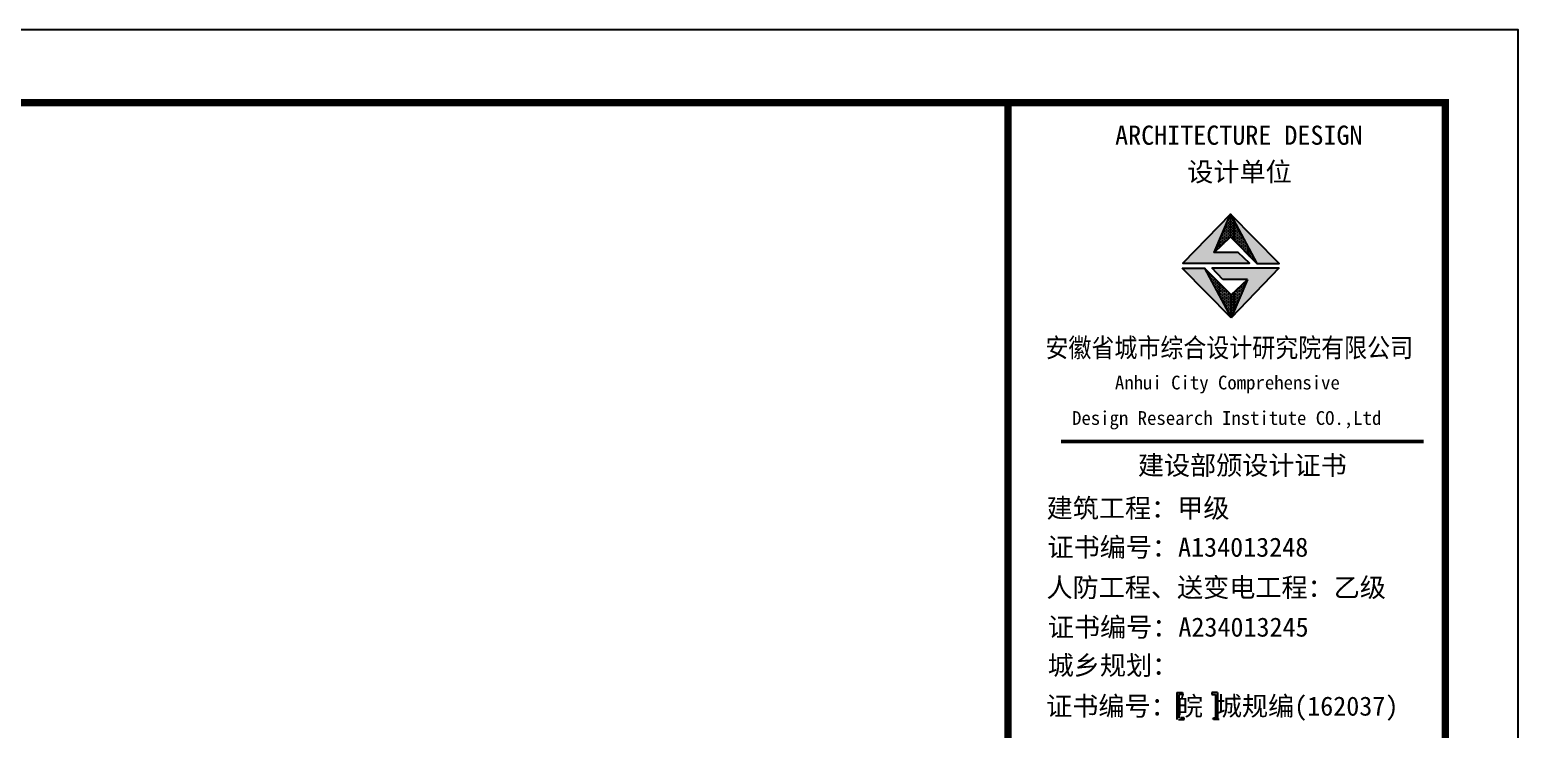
# Model space of a CAD drawing. Extents: x 32461 to 372567, y -698896 to 182569.
# Drawn here: x 155054 to 185723, y -16122 to -1707 of the extents above; entities that cross this region are included whole.
import ezdxf

# ---------------------------------------------------------------- set-up
doc = ezdxf.new("R2010")
doc.units = 0
doc.header["$LTSCALE"] = 1000
doc.header["$MEASUREMENT"] = 0
doc.layers.add('PUB_TITLE', color=4, linetype='CONTINUOUS')
doc.layers.add('图框', color=4, linetype='CONTINUOUS')
doc.styles.add('黑体', font='simhei.ttf', dxfattribs={"width": 0.6, "height": 4.3})

msp = doc.modelspace()

# ---------------------------------------------------------------- hatches: boundary and pattern name
at = {"layer": '图框'}
for color, points in [(1, [(179455.4, -6296.9), (179796.8, -5504.9), (178812.2, -6516.8), (180183.1, -6516.8), (179955.7, -6296.9)]), (1, [(180334.7, -6521), (180798.9, -6521), (179796.8, -5504.9)]), (1, [(179256.2, -6618.7), (178801, -6618.7), (179810.1, -7643.6)]), (1, [(179413.2, -6615.6), (179637, -6850.5), (180144.1, -6850.5), (179810.1, -7643.6), (180799.6, -6615.6)]), (4, [(178727.8, -15402.9), (178804.7, -15402.9), (178804.7, -15364.4), (178769.2, -15364.4), (178686.4, -15364.4), (178686.4, -15923), (178769.2, -15923), (178804.7, -15923), (178804.7, -15884.6), (178727.8, -15884.6)]), (4, [(179485.3, -15884.6), (179408.4, -15884.6), (179408.4, -15923), (179443.9, -15923), (179526.7, -15923), (179526.7, -15364.4), (179443.9, -15364.4), (179408.4, -15364.4), (179408.4, -15402.9), (179485.3, -15402.9)])]:
    msp.add_hatch(color=color, dxfattribs=at).paths.add_polyline_path(points)
h = msp.add_hatch(dxfattribs=at)
h.set_pattern_fill('DOTS', color=256, scale=450, style=0)
h.set_pattern_definition([(0, (-3239247.412, 1286069.862), (14.0625, 28.125), [0, -28.125])])
h.paths.add_polyline_path([(179810.1, -7643.6), (179810.1, -7171.2), (179256.2, -6618.7)])
h.paths.add_polyline_path([(180144.1, -6850.5), (179810.1, -7171.2), (179810.1, -7643.6)])
h.paths.add_polyline_path([(179796.8, -5504.9), (179796.8, -5970.7), (180334.7, -6521)])
h.paths.add_polyline_path([(179796.8, -5970.7), (179796.8, -5504.9), (179455.4, -6296.9)])

# ---------------------------------------------------------------- linework, layer by layer
at = {"layer": 'PUB_TITLE'}
msp.add_lwpolyline([(74273.1, -64706.8), (185723.1, -64706.8), (185723.1, -1706.8), (74273.1, -1706.8)], close=True, dxfattribs=at)
at = {"layer": 'PUB_TITLE', "const_width": 150}
msp.add_lwpolyline([(78023.1, -63206.8), (184223.1, -63206.8), (184223.1, -3206.8), (78023.1, -3206.8)], close=True, dxfattribs=at)
at = {"layer": '图框'}
for p, q in [((179455.4, -6296.9), (179796.8, -5504.9)), ((179796.8, -5504.9), (180334.7, -6521)), ((179810.1, -7643.6), (178801, -6618.7)), ((178801, -6618.7), (179256.2, -6618.7)), ((179810.1, -7643.6), (178801, -6618.7)), ((178801, -6618.7), (179256.2, -6618.7)), ((178801, -6618.7), (179256.2, -6618.7)), ((179810.1, -7171.2), (179256.2, -6618.7)), ((179413.2, -6615.6), (180799.6, -6615.6)), ((179637, -6850.5), (179413.2, -6615.6)), ((180799.6, -6615.6), (179810.1, -7643.6)), ((180144.1, -6850.5), (179637, -6850.5)), ((179810.1, -7171.2), (180144.1, -6850.5)), ((180144.1, -6850.5), (179810.1, -7643.6)), ((179810.1, -7643.6), (179810.1, -7171.2)), ((179810.1, -7643.6), (179810.1, -7171.2)), ((179810.1, -7643.6), (179810.1, -7171.2))]:
    msp.add_line(p, q, dxfattribs=at)
at = {"layer": '图框', "color": 1}
for p, q in [((179810.1, -7643.6), (178801, -6618.7)), ((179256.2, -6618.7), (179810.1, -7643.6))]:
    msp.add_line(p, q, dxfattribs=at)
at = {"layer": '图框', "color": 4}
for p, q in [((178686.4, -15364.4), (178769.2, -15364.4)), ((178686.4, -15364.4), (178686.4, -15923)), ((178804.7, -15402.9), (178727.8, -15402.9)), ((178727.8, -15402.9), (178727.8, -15884.6)), ((178769.2, -15364.4), (178804.7, -15364.4)), ((178804.7, -15364.4), (178804.7, -15402.9)), ((179443.9, -15364.4), (179408.4, -15364.4)), ((179408.4, -15364.4), (179408.4, -15402.9)), ((179408.4, -15402.9), (179485.3, -15402.9)), ((179526.7, -15364.4), (179443.9, -15364.4)), ((179485.3, -15402.9), (179485.3, -15884.6)), ((179526.7, -15364.4), (179526.7, -15923)), ((178720.8, -15923), (178803.7, -15923)), ((178839.2, -15884.6), (178762.3, -15884.6)), ((178803.7, -15923), (178839.2, -15923)), ((178839.2, -15923), (178839.2, -15884.6)), ((179442.8, -15923), (179442.8, -15884.6)), ((179442.8, -15884.6), (179519.8, -15884.6)), ((179478.4, -15923), (179442.8, -15923)), ((179561.2, -15923), (179478.4, -15923))]:
    msp.add_line(p, q, dxfattribs=at)
at = {"layer": '图框', "color": 4, "const_width": 147.9}
msp.add_lwpolyline([(175209.2, -3206.8), (184223.1, -3206.8), (184223.1, -63206.8), (175209.2, -63206.8)], close=True, dxfattribs=at)
at = {"layer": '图框'}
for points in [[(179955.7, -6296.9), (179455.4, -6296.9), (179796.8, -5970.7), (180334.7, -6521), (180798.9, -6521), (179796.8, -5504.9), (178812.2, -6516.8), (180183.1, -6516.8), (179955.7, -6296.9)], [(179796.8, -5504.9), (179796.8, -5970.7)]]:
    msp.add_lwpolyline(points, dxfattribs=at)
at = {"layer": '图框', "color": 4, "const_width": 74.7}
msp.add_lwpolyline([(176302.3, -10190.8), (183772.3, -10190.8)], dxfattribs=at)

# ---------------------------------------------------------------- texts
at = {"layer": '图框', "color": 4, "style": '黑体'}
for s, height, p in [('ARCHITECTURE DESIGN', 394.416, (177416.8, -4076.4)), ('设计单位', 394.42, (178903.8, -4831.8)), ('Anhui City Comprehensive ', 283.86, (177412.8, -9119.1)), (' Design Research Institute CO.,Ltd', 283.86, (176336.8, -9849.6)), ('建设部颁设计证书', 394.42, (177885.5, -10878.8)), (' 建筑工程：甲级', 394.42, (175738.6, -11762.6)), ('证书编号：A134013248', 394.416, (176023.9, -12566.4)), ('人防工程、送变电工程：乙级', 394.416, (176003.2, -13396.9)), ('证书编号：A234013245', 394.416, (176031.1, -14213.2)), ('城乡规划：', 394.42, (176028.2, -15001.1)), ('证书编号：皖 城规编(162037)', 394.416, (175996.7, -15841.3))]:
    msp.add_text(s, height=height, dxfattribs=at).set_placement(p)
at = {"layer": '图框', "color": 4, "style": '黑体', "width": 0.88}
msp.add_text('安徽省城市综合设计研究院有限公司', height=394.416, dxfattribs=at).set_placement((175981.6, -8456.2))

doc.saveas('drawing.dxf')
